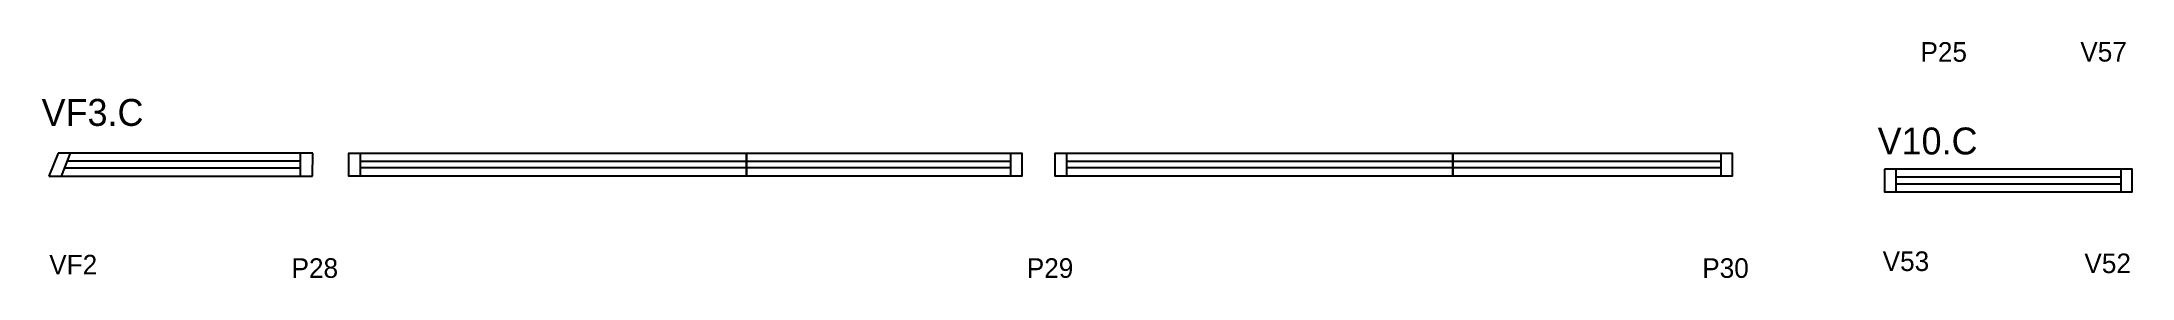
# Model space of a CAD drawing. Header units: metres. Extents: x 3429 to 4712, y -166 to -21.
import ezdxf

# ---------------------------------------------------------------- set-up
doc = ezdxf.new("R2010")
doc.units = ezdxf.units.M
for name, color, linetype in [('5', 7, 'Continuous'), ('NOMENCLATURA', 7, 'Continuous'), ('Painéis', 7, 'Continuous'), ('SARR_2.2x7', 7, 'Continuous'), ('SARR_EDITAR', 7, 'Continuous')]:
    doc.layers.add(name, color=color, linetype=linetype)

msp = doc.modelspace()

# ---------------------------------------------------------------- linework, layer by layer
at = {"layer": 'Painéis', "color": 7, "lineweight": 25}
for p, q in [((3439.1, -89.4), (3433.5, -103.4)), ((3595.4, -89.4), (3439.1, -89.4)), ((3595.3, -103.4), (3595.4, -89.4)), ((3433.5, -103.4), (3595.3, -103.4))]:
    msp.add_line(p, q, dxfattribs=at)
for points in [[(3861.5, -103.4), (3617.5, -103.4), (3617.5, -89.4), (3861.5, -89.4)], [(3861.5, -89.4), (4030.5, -89.4), (4030.5, -103.4), (3861.5, -103.4)], [(4295, -103.4), (4051, -103.4), (4051, -89.4), (4295, -89.4)], [(4295, -89.4), (4466.5, -89.4), (4466.5, -103.4), (4295, -103.4)]]:
    msp.add_lwpolyline(points, close=True, dxfattribs=at)
msp.add_lwpolyline([(4559.9, -99.2), (4559.9, -113.2), (4711.9, -113.2), (4711.9, -99.2), (4559.9, -99.2)], dxfattribs=at)
at = {"layer": 'SARR_2.2x7', "color": 7, "lineweight": 25}
for p, q in [((3446.6, -89.4), (3441, -103.4)), ((3587.8, -103.4), (3587.8, -89.4)), ((3624.5, -89.4), (3624.5, -103.4)), ((4023.5, -89.4), (4023.5, -103.4)), ((4058, -89.4), (4058, -103.4)), ((4459.5, -89.4), (4459.5, -103.4)), ((4566.9, -99.2), (4566.9, -113.2)), ((4704.9, -99.2), (4704.9, -113.2))]:
    msp.add_line(p, q, dxfattribs=at)
at = {"layer": 'SARR_EDITAR', "color": 7, "lineweight": 25}
for p, q in [((3443, -98.4), (3587.8, -98.4)), ((3587.8, -94.4), (3444.6, -94.4)), ((3624.5, -94.4), (3861.5, -94.4)), ((3861.5, -98.4), (3624.5, -98.4)), ((3861.5, -94.4), (4023.5, -94.4)), ((4023.5, -98.4), (3861.5, -98.4)), ((4058, -94.4), (4295, -94.4)), ((4295, -98.4), (4058, -98.4)), ((4295, -94.4), (4459.5, -94.4)), ((4459.5, -98.4), (4295, -98.4)), ((4704.9, -104.2), (4566.9, -104.2)), ((4566.9, -108.2), (4704.9, -108.2))]:
    msp.add_line(p, q, dxfattribs=at)

# ---------------------------------------------------------------- texts
at = {"layer": '5', "color": 7, "lineweight": 25}
for s, p in [('P25', (4582, -33.4)), ('V57', (4680.1, -33.3)), ('VF2', (3433.7, -163.7)), ('P28', (3582.4, -165.8)), ('P29', (4033.6, -165.8)), ('P30', (4448.1, -165.8)), ('V53', (4558.8, -161.6)), ('V52', (4682.6, -162.9))]:
    msp.add_text(s, height=12, dxfattribs=at).set_placement(p)
at = {"layer": 'NOMENCLATURA', "color": 7, "lineweight": 25}
for s, p in [('VF3.C', (3429, -72.7)), ('V10.C', (4555.7, -90.2))]:
    msp.add_text(s, height=16.5, dxfattribs=at).set_placement(p)

doc.saveas('drawing.dxf')
